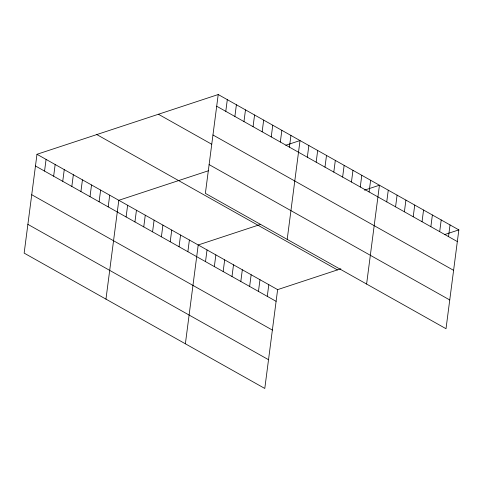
<?xml version="1.0" encoding="UTF-8"?>
<svg xmlns="http://www.w3.org/2000/svg" width="483" height="483" viewBox="0 0 483 483"><rect width="100%" height="100%" fill="white"/><g stroke="black" fill="none" stroke-linecap="round" stroke-linejoin="round"><path stroke-width="0.72" d="M218.213 94.541L205.378 193.369L446.014 328.712L458.85 229.884L218.213 94.541L36.986 154.288L24.15 253.116L264.787 388.459L277.622 289.631L340.811 268.802M44.557 171.091L46.078 159.402M53.649 176.204L55.165 164.51M62.742 181.318L64.257 169.624M71.828 186.432L73.35 174.737M80.921 191.54L82.436 179.851M90.013 196.653L91.528 184.965M99.1 201.767L100.621 190.079M108.192 206.881L109.713 195.192M105.964 299.134L118.8 200.306L208.402 170.765M126.105 216.958L127.627 205.269M134.932 221.92L136.447 210.232M143.753 226.883L145.274 215.195M152.574 231.846L154.095 220.157M161.4 236.809L162.916 225.12M170.221 241.772L171.743 230.083M179.048 246.735L180.564 235.046M187.869 251.697L189.39 240.009M185.375 343.793L198.211 244.972L260.723 224.36M205.516 261.623L207.032 249.928M225.784 111.344L227.306 99.655M214.337 266.586L215.859 254.891M234.877 116.457L236.398 104.763M223.164 271.549L224.68 259.854M243.969 121.571L245.485 109.876M231.985 276.511L233.506 264.817M253.056 126.685L254.577 114.99M240.812 281.474L242.327 269.78M262.148 131.799L263.67 120.104M249.633 286.437L251.154 274.742M271.241 136.906L272.756 125.218M258.453 291.4L259.975 279.705M280.333 142.02L281.849 130.332M267.28 296.363L268.796 284.668M289.42 147.134L290.941 135.445M287.198 239.387L300.028 140.559L285.791 145.25M307.333 157.21L308.854 145.522M316.16 162.173L317.675 150.485M324.981 167.136L326.502 155.448M333.807 172.099L335.323 160.41M342.628 177.062L344.15 165.373M351.449 182.025L352.97 170.336M360.276 186.987L361.791 175.299M369.097 191.95L370.618 180.262M366.603 284.052L379.439 185.224L364.49 190.151M386.744 201.876L388.266 190.187M395.571 206.839L397.086 195.15M404.392 211.802L405.907 200.113M413.213 216.764L414.734 205.076M422.039 221.727L423.555 210.033M430.86 226.69L432.382 214.995M439.687 231.653L441.202 219.958M448.508 236.616L450.029 224.921M444.614 234.581L458.85 229.884M216.698 106.23L457.335 241.578M212.961 134.986L453.597 270.335M158.406 114.254L211.657 144.206M209.115 164.612L449.751 299.961M96.793 134.57L337.424 269.919M36.986 154.288L277.622 289.631M35.464 165.977L276.101 301.326M31.733 194.734L272.37 330.076M27.887 224.36L268.518 359.708"/></g></svg>
